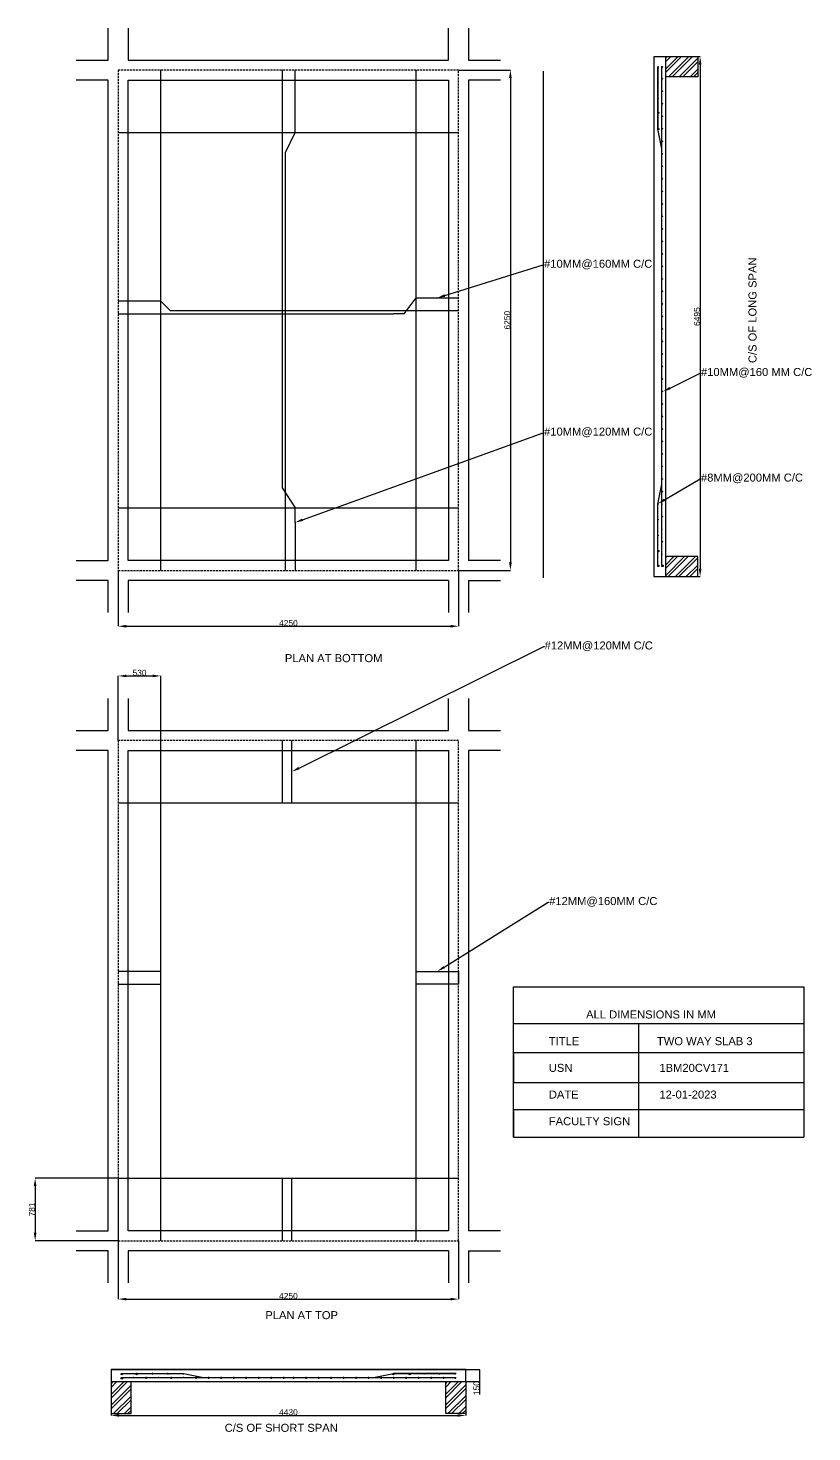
# Model space of a CAD drawing. Header units: inches. Extents: x 448145 to 618619, y -64863 to 148507.
# Drawn here: x 453236 to 463028, y 111981 to 129519 of the extents above; entities that cross this region are included whole.
import ezdxf
from ezdxf import colors
from ezdxf.entities.mleader import LeaderData, LeaderLine
from ezdxf.math import Vec2, Vec3

# ---------------------------------------------------------------- set-up
doc = ezdxf.new("R2010")
doc.units = ezdxf.units.IN
doc.header["$MEASUREMENT"] = 0
doc.linetypes.add('DASHEDX2', pattern=[38.1, 25.4, -12.7])
doc.styles.get("Standard").update_dxf_attribs({"font": 'Arial.ttf', "height": 75})
doc.dimstyles.new('ISO-25', dxfattribs={"dimtxt": 2.5, "dimasz": 2.5, "dimexe": 1.25, "dimexo": 0.625, "dimtad": 1, "dimtxsty": 'Standard', "dimcen": 2.5, "dimadec": 0, "dimazin": 0, "dimtfac": 1, "dimtmove": 0, "dimatfit": 3, "dimfxl": 0, "dimarcsym": 0})
pattern_1 = [(45, (451863.91, 122701.06), (-67.3519, 67.3519), []), (45, (451908.81, 122701.06), (-67.3519, 67.3519), [])]

# ---------------------------------------------------------------- blocks, each defined once
blk = doc.blocks.new('*D322')
at = {"color": 0, "lineweight": -2}
for p, q in [((454363, 114369), (454363, 113638)), ((458613, 114369), (458613, 113638)), ((454463, 113640), (458513, 113640))]:
    blk.add_line(p, q, dxfattribs=at)
at = {"color": 0}
for points in [[(454463, 113656), (454463, 113623), (454363, 113640)], [(458513, 113656), (458513, 113623), (458613, 113640)]]:
    blk.add_solid(points, dxfattribs=at)
at = {"layer": 'Defpoints', "color": 0}
for p in [(454363, 114370), (458613, 114370), (458613, 113640)]:
    blk.add_point(p, dxfattribs=at)
at = {"color": 0, "insert": (456488, 113679), "char_height": 75, "attachment_point": 5}
blk.add_mtext('4250', dxfattribs=at)
blk = doc.blocks.new('*D323')
at = {"color": 0, "lineweight": -2}
for p, q in [((461602, 129162), (461633, 129162)), ((461631, 129062), (461631, 122767)), ((461602, 122667), (461633, 122667))]:
    blk.add_line(p, q, dxfattribs=at)
at = {"color": 0}
for points in [[(461615, 129062), (461648, 129062), (461631, 129162)], [(461615, 122767), (461648, 122767), (461631, 122667)]]:
    blk.add_solid(points, dxfattribs=at)
at = {"layer": 'Defpoints', "color": 0}
for p in [(461601, 129162), (461601, 122667), (461631, 122667)]:
    blk.add_point(p, dxfattribs=at)
at = {"color": 0, "insert": (461592, 125914), "char_height": 75, "attachment_point": 5, "rotation": 90}
blk.add_mtext('6495', dxfattribs=at)
blk = doc.blocks.new('*D324')
at = {"color": 0, "lineweight": -2}
for p, q in [((454363, 122743), (454363, 122045)), ((458613, 122743), (458613, 122045)), ((454463, 122046), (458513, 122046))]:
    blk.add_line(p, q, dxfattribs=at)
at = {"color": 0}
for points in [[(454463, 122063), (454463, 122029), (454363, 122046)], [(458513, 122063), (458513, 122029), (458613, 122046)]]:
    blk.add_solid(points, dxfattribs=at)
at = {"layer": 'Defpoints', "color": 0}
for p in [(454363, 122744), (458613, 122744), (458613, 122046)]:
    blk.add_point(p, dxfattribs=at)
at = {"color": 0, "insert": (456488, 122085), "char_height": 75, "attachment_point": 5}
blk.add_mtext('4250', dxfattribs=at)
blk = doc.blocks.new('*D325')
at = {"color": 0, "lineweight": -2}
for p, q in [((458614, 128994), (459262, 128994)), ((459261, 128894), (459261, 122844)), ((458614, 122744), (459262, 122744))]:
    blk.add_line(p, q, dxfattribs=at)
at = {"color": 0}
for points in [[(459244, 128894), (459278, 128894), (459261, 128994)], [(459244, 122844), (459278, 122844), (459261, 122744)]]:
    blk.add_solid(points, dxfattribs=at)
at = {"layer": 'Defpoints', "color": 0}
for p in [(458613, 128994), (458613, 122744), (459261, 122744)]:
    blk.add_point(p, dxfattribs=at)
at = {"color": 0, "insert": (459222, 125869), "char_height": 75, "attachment_point": 5, "rotation": 90}
blk.add_mtext('6250', dxfattribs=at)
blk = doc.blocks.new('*D326')
at = {"color": 0, "lineweight": -2}
for p, q in [((458704, 112760), (458878, 112760)), ((458704, 112610), (458878, 112610)), ((458877, 112757), (458877, 112612)), ((458877, 112610), (458877, 112448))]:
    blk.add_line(p, q, dxfattribs=at)
at = {"color": 0}
for points in [[(458876, 112757), (458877, 112757), (458877, 112760)], [(458876, 112612), (458877, 112612), (458877, 112610)]]:
    blk.add_solid(points, dxfattribs=at)
at = {"layer": 'Defpoints', "color": 0}
for p in [(458703, 112760), (458703, 112610), (458877, 112610)]:
    blk.add_point(p, dxfattribs=at)
at = {"color": 0, "insert": (458838, 112528), "char_height": 75, "attachment_point": 5, "rotation": 90}
blk.add_mtext('150', dxfattribs=at)
blk = doc.blocks.new('*D327')
at = {"color": 0, "lineweight": -2}
for p, q in [((454362, 115151), (453323, 115151)), ((453324, 115051), (453324, 114470)), ((454362, 114370), (453323, 114370))]:
    blk.add_line(p, q, dxfattribs=at)
at = {"color": 0}
for points in [[(453307, 115051), (453341, 115051), (453324, 115151)], [(453307, 114470), (453341, 114470), (453324, 114370)]]:
    blk.add_solid(points, dxfattribs=at)
at = {"layer": 'Defpoints', "color": 0}
for p in [(454363, 115151), (453324, 114370), (454363, 114370)]:
    blk.add_point(p, dxfattribs=at)
at = {"color": 0, "insert": (453285, 114760), "char_height": 75, "attachment_point": 5, "rotation": 90}
blk.add_mtext('781', dxfattribs=at)
blk = doc.blocks.new('*D328')
at = {"color": 0, "lineweight": -2}
for p, q in [((454363, 120620), (454363, 121427)), ((454463, 121425), (454793, 121425)), ((454893, 120620), (454893, 121427))]:
    blk.add_line(p, q, dxfattribs=at)
at = {"color": 0}
for points in [[(454463, 121442), (454463, 121409), (454363, 121425)], [(454793, 121442), (454793, 121409), (454893, 121425)]]:
    blk.add_solid(points, dxfattribs=at)
at = {"layer": 'Defpoints', "color": 0}
for p in [(454893, 121425), (454363, 120620), (454893, 120620)]:
    blk.add_point(p, dxfattribs=at)
at = {"color": 0, "insert": (454628, 121464), "char_height": 75, "attachment_point": 5}
blk.add_mtext('530', dxfattribs=at)
blk = doc.blocks.new('*D329')
at = {"color": 0, "lineweight": -2}
for p, q in [((454273, 112209), (454273, 112185)), ((454373, 112187), (458603, 112187)), ((458703, 112209), (458703, 112185))]:
    blk.add_line(p, q, dxfattribs=at)
at = {"color": 0}
for points in [[(454373, 112203), (454373, 112170), (454273, 112187)], [(458603, 112203), (458603, 112170), (458703, 112187)]]:
    blk.add_solid(points, dxfattribs=at)
at = {"layer": 'Defpoints', "color": 0}
for p in [(454273, 112210), (458703, 112210), (458703, 112187)]:
    blk.add_point(p, dxfattribs=at)
at = {"color": 0, "insert": (456488, 112226), "char_height": 75, "attachment_point": 5}
blk.add_mtext('4430', dxfattribs=at)

msp = doc.modelspace()

# ---------------------------------------------------------------- hatches: boundary and pattern name
h = msp.add_hatch()
h.set_pattern_fill('ANSI32', color=256, scale=10)
h.set_pattern_definition([(45, (450495.52, 121538.68), (-67.3519, 67.3519), []), (45, (450540.42, 121538.68), (-67.3519, 67.3519), [])])
h.paths.add_polyline_path([(461201.005, 122916.666), (461201.005, 122666.666), (461601.005, 122666.666), (461601.005, 122916.666)])
h.paths.add_polyline_path([(461601.005, 128911.011), (461601.005, 129161.011), (461201.005, 129161.011), (461201.005, 128911.011)])
h = msp.add_hatch(color=256)
h.dxf.hatch_style = 1
h.paths.add_polyline_path([(461117.005, 129030.542, 0.92118331), (461101.113, 129031.848), (461101.113, 129029.236, 0.92118331)])
h = msp.add_hatch(color=256)
h.dxf.hatch_style = 1
h.paths.add_polyline_path([(461151.005, 129030.893, 1), (461171.005, 129030.893, 1)])
h = msp.add_hatch(color=256)
h.dxf.hatch_style = 1
h.paths.add_polyline_path([(461117.005, 128835.292, 0.92118331), (461101.113, 128836.598), (461101.113, 128833.986, 0.92118331)])
h = msp.add_hatch(color=256)
h.dxf.hatch_style = 1
h.paths.add_polyline_path([(461151.005, 128885.416, 1), (461171.005, 128885.416, 1)])
h = msp.add_hatch(color=256)
h.dxf.hatch_style = 1
h.paths.add_polyline_path([(461151.005, 128729.166, 1), (461171.005, 128729.166, 1)])
h = msp.add_hatch(color=256)
h.dxf.hatch_style = 1
h.paths.add_polyline_path([(461117.005, 128640.042, 0.92118331), (461101.113, 128641.348), (461101.113, 128638.736, 0.92118331)])
h = msp.add_hatch(color=256)
h.dxf.hatch_style = 1
h.paths.add_polyline_path([(461151.005, 128572.916, 1), (461171.005, 128572.916, 1)])
h = msp.add_hatch(color=256)
h.dxf.hatch_style = 1
h.paths.add_polyline_path([(461101.005, 128461.348), (461101.005, 128458.761, 0.921923971), (461116.9, 128460.055, 0.921923971)])
h.paths.add_polyline_path([(461101.005, 122986.916), (461101.005, 122984.329, 0.921923971), (461116.9, 122985.622, 0.921923971)])
h = msp.add_hatch(color=256)
h.dxf.hatch_style = 1
h.paths.add_polyline_path([(461151.005, 128416.666, 1), (461171.005, 128416.666, 1)])
h = msp.add_hatch(color=256)
h.dxf.hatch_style = 1
h.paths.add_polyline_path([(461102.619, 128252.599, 0.711407974), (461116.898, 128257.556, 0.871842958), (461101.195, 128259.716)])
h = msp.add_hatch(color=256)
h.dxf.hatch_style = 1
h.paths.add_polyline_path([(461151.005, 128260.416, 1), (461171.005, 128260.416, 1)])
h = msp.add_hatch(color=256)
h.dxf.hatch_style = 1
h.paths.add_polyline_path([(461151.005, 128104.166, 1), (461171.005, 128104.166, 1)])
h = msp.add_hatch(color=256)
h.dxf.hatch_style = 1
h.paths.add_polyline_path([(461151.005, 127947.916, 1), (461171.005, 127947.916, 1)])
h = msp.add_hatch(color=256)
h.dxf.hatch_style = 1
h.paths.add_polyline_path([(461151.005, 127791.666, 1), (461171.005, 127791.666, 1)])
h = msp.add_hatch(color=256)
h.dxf.hatch_style = 1
h.paths.add_polyline_path([(461151.005, 127635.416, 1), (461171.005, 127635.416, 1)])
h = msp.add_hatch(color=256)
h.dxf.hatch_style = 1
h.paths.add_polyline_path([(461151.005, 127479.166, 1), (461171.005, 127479.166, 1)])
h = msp.add_hatch(color=256)
h.dxf.hatch_style = 1
h.paths.add_polyline_path([(461151.005, 127322.916, 1), (461171.005, 127322.916, 1)])
h = msp.add_hatch(color=256)
h.dxf.hatch_style = 1
h.paths.add_polyline_path([(461151.005, 127166.666, 1), (461171.005, 127166.666, 1)])
h = msp.add_hatch(color=256)
h.dxf.hatch_style = 1
h.paths.add_polyline_path([(461151.005, 127010.416, 1), (461171.005, 127010.416, 1)])
h = msp.add_hatch(color=256)
h.dxf.hatch_style = 1
h.paths.add_polyline_path([(461151.005, 126854.166, 1), (461171.005, 126854.166, 1)])
h = msp.add_hatch(color=256)
h.dxf.hatch_style = 1
h.paths.add_polyline_path([(461151.005, 126697.916, 1), (461171.005, 126697.916, 1)])
h = msp.add_hatch(color=256)
h.dxf.hatch_style = 1
h.paths.add_polyline_path([(461151.005, 126541.666, 1), (461171.005, 126541.666, 1)])
h = msp.add_hatch(color=256)
h.dxf.hatch_style = 1
h.paths.add_polyline_path([(461151.005, 126385.416, 1), (461171.005, 126385.416, 1)])
h = msp.add_hatch(color=256)
h.dxf.hatch_style = 1
h.paths.add_polyline_path([(461151.005, 126229.166, 1), (461171.005, 126229.166, 1)])
h = msp.add_hatch(color=256)
h.dxf.hatch_style = 1
h.paths.add_polyline_path([(461151.005, 126072.916, 1), (461171.005, 126072.916, 1)])
h = msp.add_hatch(color=256)
h.dxf.hatch_style = 1
h.paths.add_polyline_path([(461151.005, 125916.666, 1), (461171.005, 125916.666, 1)])
h = msp.add_hatch(color=256)
h.dxf.hatch_style = 1
h.paths.add_polyline_path([(461151.005, 125760.416, 1), (461171.005, 125760.416, 1)])
h = msp.add_hatch(color=256)
h.dxf.hatch_style = 1
h.paths.add_polyline_path([(461151.005, 125604.166, 1), (461171.005, 125604.166, 1)])
h = msp.add_hatch(color=256)
h.dxf.hatch_style = 1
h.paths.add_polyline_path([(461151.005, 125447.916, 1), (461171.005, 125447.916, 1)])
h = msp.add_hatch(color=256)
h.dxf.hatch_style = 1
h.paths.add_polyline_path([(461151.005, 125291.666, 1), (461171.005, 125291.666, 1)])
h = msp.add_hatch(color=256)
h.dxf.hatch_style = 1
h.paths.add_polyline_path([(461151.005, 125135.416, 1), (461171.005, 125135.416, 1)])
h = msp.add_hatch(color=256)
h.dxf.hatch_style = 1
h.paths.add_polyline_path([(461151.005, 124979.166, 1), (461171.005, 124979.166, 1)])
h = msp.add_hatch(color=256)
h.dxf.hatch_style = 1
h.paths.add_polyline_path([(461151.005, 124822.916, 1), (461171.005, 124822.916, 1)])
h = msp.add_hatch(color=256)
h.dxf.hatch_style = 1
h.paths.add_polyline_path([(461151.005, 124666.666, 1), (461171.005, 124666.666, 1)])
h = msp.add_hatch(color=256)
h.dxf.hatch_style = 1
h.paths.add_polyline_path([(461151.005, 124510.416, 1), (461171.005, 124510.416, 1)])
h = msp.add_hatch(color=256)
h.dxf.hatch_style = 1
h.paths.add_polyline_path([(461151.005, 124354.166, 1), (461171.005, 124354.166, 1)])
h = msp.add_hatch(color=256)
h.dxf.hatch_style = 1
h.paths.add_polyline_path([(461151.005, 124197.916, 1), (461171.005, 124197.916, 1)])
h = msp.add_hatch(color=256)
h.dxf.hatch_style = 1
h.paths.add_polyline_path([(461151.005, 124041.666, 1), (461171.005, 124041.666, 1)])
h = msp.add_hatch(color=256)
h.dxf.hatch_style = 1
h.paths.add_polyline_path([(461151.005, 123885.416, 1), (461171.005, 123885.416, 1)])
h = msp.add_hatch(color=256)
h.dxf.hatch_style = 1
h.paths.add_polyline_path([(461151.005, 123729.166, 1), (461171.005, 123729.166, 1)])
h = msp.add_hatch(color=256)
h.dxf.hatch_style = 1
h.paths.add_polyline_path([(461117.005, 123572.666, 0.92118331), (461101.113, 123573.972), (461101.113, 123571.36, 0.92118331)])
h = msp.add_hatch(color=256)
h.dxf.hatch_style = 1
h.paths.add_polyline_path([(461117.005, 123377.416, 0.92118331), (461101.113, 123378.722), (461101.113, 123376.11, 0.92118331)])
h = msp.add_hatch(color=256)
h.dxf.hatch_style = 1
h.paths.add_polyline_path([(461151.005, 123416.666, 1), (461171.005, 123416.666, 1)])
h = msp.add_hatch(color=256)
h.dxf.hatch_style = 1
h.paths.add_polyline_path([(461117.005, 123182.166, 0.92118331), (461101.113, 123183.472), (461101.113, 123180.86, 0.92118331)])
h = msp.add_hatch(color=256)
h.dxf.hatch_style = 1
h.paths.add_polyline_path([(461151.005, 123104.166, 1), (461171.005, 123104.166, 1)])
h = msp.add_hatch(color=256)
h.dxf.hatch_style = 1
h.paths.add_polyline_path([(461116.898, 122799.68, 0.92118331), (461101.005, 122800.986), (461101.005, 122798.374, 0.92118331)])
h = msp.add_hatch(color=256)
h.dxf.hatch_style = 1
h.paths.add_polyline_path([(461171.013, 122801.069, 1), (461151.013, 122801.069, 1)])
h = msp.add_hatch()
h.set_pattern_fill('ANSI32', color=256, scale=10)
h.set_pattern_definition(pattern_1)
h.paths.add_polyline_path([(454272.93, 112209.923), (454522.93, 112209.923), (454522.93, 112609.923), (454272.93, 112609.923)])
h = msp.add_hatch(color=256)
h.dxf.hatch_style = 1
h.paths.add_polyline_path([(454417.333, 112649.916, 1), (454397.333, 112649.916, 1)])
h = msp.add_hatch(color=256)
h.dxf.hatch_style = 1
h.paths.add_polyline_path([(454405.944, 112694.031, 0.92118331), (454407.251, 112709.923), (454404.638, 112709.923, 0.92118331)])
h = msp.add_hatch(color=256)
h.dxf.hatch_style = 1
h.paths.add_polyline_path([(454593.18, 112709.923), (454590.593, 112709.923, 0.921923971), (454591.887, 112694.029, 0.921923971)])
h = msp.add_hatch(color=256)
h.dxf.hatch_style = 1
h.paths.add_polyline_path([(454710.43, 112659.923, 1), (454710.43, 112639.923, 1)])
h = msp.add_hatch(color=256)
h.dxf.hatch_style = 1
h.paths.add_polyline_path([(454788.43, 112693.923, 0.92118331), (454789.737, 112709.816), (454787.124, 112709.816, 0.92118331)])
h = msp.add_hatch(color=256)
h.dxf.hatch_style = 1
h.paths.add_polyline_path([(454983.68, 112693.923, 0.92118331), (454984.987, 112709.816), (454982.374, 112709.816, 0.92118331)])
h = msp.add_hatch(color=256)
h.dxf.hatch_style = 1
h.paths.add_polyline_path([(455022.93, 112659.923, 1), (455022.93, 112639.923, 1)])
h = msp.add_hatch(color=256)
h.dxf.hatch_style = 1
h.paths.add_polyline_path([(455178.93, 112693.923, 0.92118331), (455180.237, 112709.816), (455177.624, 112709.816, 0.92118331)])
h = msp.add_hatch(color=256)
h.dxf.hatch_style = 1
h.paths.add_polyline_path([(455335.43, 112659.923, 1), (455335.43, 112639.923, 1)])
h = msp.add_hatch(color=256)
h.dxf.hatch_style = 1
h.paths.add_polyline_path([(455491.68, 112659.923, 1), (455491.68, 112639.923, 1)])
h = msp.add_hatch(color=256)
h.dxf.hatch_style = 1
h.paths.add_polyline_path([(455647.93, 112659.923, 1), (455647.93, 112639.923, 1)])
h = msp.add_hatch(color=256)
h.dxf.hatch_style = 1
h.paths.add_polyline_path([(455804.18, 112659.923, 1), (455804.18, 112639.923, 1)])
h = msp.add_hatch(color=256)
h.dxf.hatch_style = 1
h.paths.add_polyline_path([(455960.43, 112659.923, 1), (455960.43, 112639.923, 1)])
h = msp.add_hatch(color=256)
h.dxf.hatch_style = 1
h.paths.add_polyline_path([(456116.68, 112659.923, 1), (456116.68, 112639.923, 1)])
h = msp.add_hatch(color=256)
h.dxf.hatch_style = 1
h.paths.add_polyline_path([(456272.93, 112659.923, 1), (456272.93, 112639.923, 1)])
h = msp.add_hatch(color=256)
h.dxf.hatch_style = 1
h.paths.add_polyline_path([(456429.18, 112659.923, 1), (456429.18, 112639.923, 1)])
h = msp.add_hatch(color=256)
h.dxf.hatch_style = 1
h.paths.add_polyline_path([(456552.336, 112659.923, 1), (456552.336, 112639.923, 1)])
h = msp.add_hatch(color=256)
h.dxf.hatch_style = 1
h.paths.add_polyline_path([(456708.586, 112659.923, 1), (456708.586, 112639.923, 1)])
h = msp.add_hatch(color=256)
h.dxf.hatch_style = 1
h.paths.add_polyline_path([(456864.836, 112659.923, 1), (456864.836, 112639.923, 1)])
h = msp.add_hatch(color=256)
h.dxf.hatch_style = 1
h.paths.add_polyline_path([(457021.086, 112659.923, 1), (457021.086, 112639.923, 1)])
h = msp.add_hatch(color=256)
h.dxf.hatch_style = 1
h.paths.add_polyline_path([(457177.336, 112659.923, 1), (457177.336, 112639.923, 1)])
h = msp.add_hatch(color=256)
h.dxf.hatch_style = 1
h.paths.add_polyline_path([(457333.586, 112659.923, 1), (457333.586, 112639.923, 1)])
h = msp.add_hatch(color=256)
h.dxf.hatch_style = 1
h.paths.add_polyline_path([(457489.836, 112659.923, 1), (457489.836, 112639.923, 1)])
h = msp.add_hatch(color=256)
h.dxf.hatch_style = 1
h.paths.add_polyline_path([(457646.086, 112659.923, 1), (457646.086, 112639.923, 1)])
h = msp.add_hatch(color=256)
h.dxf.hatch_style = 1
h.paths.add_polyline_path([(457801.636, 112709.734), (457794.519, 112708.31, 0.711407974), (457799.476, 112694.031, 0.871842958)])
h = msp.add_hatch(color=256)
h.dxf.hatch_style = 1
h.paths.add_polyline_path([(457802.336, 112659.923, 1), (457802.336, 112639.923, 1)])
h = msp.add_hatch(color=256)
h.dxf.hatch_style = 1
h.paths.add_polyline_path([(457958.586, 112659.923, 1), (457958.586, 112639.923, 1)])
h = msp.add_hatch()
h.set_pattern_fill('ANSI32', color=256, scale=10)
h.set_pattern_definition([(45, (438888.57, 105089.79), (-67.3519, 67.3519), []), (45, (438933.47, 105089.79), (-67.3519, 67.3519), [])])
h.paths.add_polyline_path([(458001.974, 112694.029, 0.921923971), (458003.268, 112709.923), (458000.681, 112709.923, 0.921923971)])
h = msp.add_hatch(color=256)
h.dxf.hatch_style = 1
h.paths.add_polyline_path([(458009.974, 112702.029, 0.367407321), (458003.268, 112709.923), (458000.681, 112709.923, 0.367407321), (457993.974, 112702.029, 1)])
h = msp.add_hatch(color=256)
h.dxf.hatch_style = 1
h.paths.add_polyline_path([(458114.836, 112659.923, 1), (458114.836, 112639.923, 1)])
h = msp.add_hatch(color=256)
h.dxf.hatch_style = 1
h.paths.add_polyline_path([(458181.962, 112693.923, 0.92118331), (458183.268, 112709.816), (458180.656, 112709.816, 0.92118331)])
h = msp.add_hatch(color=256)
h.dxf.hatch_style = 1
h.paths.add_polyline_path([(458271.086, 112659.923, 1), (458271.086, 112639.923, 1)])
h = msp.add_hatch(color=256)
h.dxf.hatch_style = 1
h.paths.add_polyline_path([(458377.212, 112693.923, 0.92118331), (458378.518, 112709.816), (458375.906, 112709.816, 0.92118331)])
h = msp.add_hatch(color=256)
h.dxf.hatch_style = 1
h.paths.add_polyline_path([(458427.336, 112659.923, 1), (458427.336, 112639.923, 1)])
h = msp.add_hatch()
h.set_pattern_fill('ANSI32', color=256, scale=10)
h.set_pattern_definition(pattern_1)
h.paths.add_polyline_path([(458702.93, 112609.923), (458452.93, 112609.923), (458452.93, 112209.923), (458702.93, 112209.923)])
h = msp.add_hatch(color=256)
h.dxf.hatch_style = 1
h.paths.add_polyline_path([(458572.813, 112659.923, 1), (458572.813, 112639.923, 1)])
h = msp.add_hatch(color=256)
h.dxf.hatch_style = 1
h.paths.add_polyline_path([(458572.462, 112693.923, 0.92118331), (458573.768, 112709.816), (458571.156, 112709.816, 0.92118331)])

# ---------------------------------------------------------------- linework, layer by layer
for p, q in [((454237.93, 129118.864), (454237.93, 129518.864)), ((454487.93, 129518.864), (454487.93, 129118.864)), ((458487.93, 129118.864), (458487.93, 129518.864)), ((458737.93, 129518.864), (458737.93, 129118.864)), ((453837.93, 129118.864), (454237.93, 129118.864)), ((454487.93, 129118.864), (458487.93, 129118.864)), ((458737.93, 129118.864), (459137.93, 129118.864)), ((461601.005, 129161.671), (461051.005, 129161.671)), ((461051.005, 129161.671), (461051.005, 129161.011)), ((461051.005, 129161.011), (461051.005, 122666.666)), ((461201.005, 129161.011), (461201.005, 129161.671)), ((461201.005, 122666.666), (461201.005, 129161.011)), ((461601.005, 129161.011), (461601.005, 129161.671)), ((461601.005, 129161.011), (461601.005, 128911.011)), ((454892.93, 122743.864), (454892.93, 128993.864)), ((456410.688, 128993.864), (456410.688, 123774.864)), ((456571.28, 128212.864), (456571.28, 128993.864)), ((458082.93, 122743.864), (458082.93, 128993.864)), ((459671.405, 128979.479), (459671.405, 122650.589)), ((461101.005, 129041.666), (461101.005, 128260.666)), ((461101.005, 128249.542), (461101.005, 129030.542)), ((461151.005, 122791.666), (461151.005, 129041.666)), ((461601.005, 128911.011), (461201.005, 128911.011)), ((454237.93, 128868.864), (453837.93, 128868.864)), ((454237.93, 122868.864), (454237.93, 128868.864)), ((454487.93, 122868.864), (454487.93, 128868.864)), ((454487.93, 128868.864), (458487.93, 128868.864)), ((458487.93, 128868.864), (458487.93, 122868.864)), ((458737.93, 128868.864), (458737.93, 122868.864)), ((459137.93, 128868.864), (458737.93, 128868.864)), ((454362.93, 128212.864), (458612.93, 128212.864)), ((456451.28, 128212.864), (456571.28, 128212.864)), ((456451.28, 127962.864), (456571.28, 128212.864)), ((461151.005, 128010.666), (461101.005, 128260.666)), ((456451.28, 122743.864), (456451.28, 127962.864)), ((454892.93, 126108.176), (454362.93, 126108.176)), ((454487.93, 125947.584), (454487.93, 126107.584)), ((454892.93, 125988.176), (454892.93, 126108.176)), ((455012.93, 125988.176), (454892.93, 126108.176)), ((457932.93, 125947.584), (458082.93, 126148.176)), ((458082.93, 125988.176), (458082.93, 126148.176)), ((458082.93, 126148.176), (458612.93, 126148.176)), ((454362.93, 125947.584), (457801.871, 125947.584)), ((458612.93, 125988.176), (455012.93, 125988.176)), ((457932.93, 125947.584), (457801.871, 125947.584)), ((461101.005, 123572.666), (461151.005, 123822.666)), ((456410.688, 123774.864), (456571.28, 123524.864)), ((454362.93, 123524.864), (458612.93, 123524.864)), ((456410.688, 123524.864), (456530.688, 123524.864)), ((456571.28, 123342.33), (456571.28, 123524.864)), ((461101.005, 122791.666), (461101.005, 123572.666)), ((456571.28, 123342.33), (456571.28, 122743.864)), ((453837.93, 122868.864), (454237.93, 122868.864)), ((458487.93, 122868.864), (454487.93, 122868.864)), ((459137.93, 122868.864), (458737.93, 122868.864)), ((461601.005, 122916.666), (461201.005, 122916.666)), ((461601.005, 122666.666), (461601.005, 122916.666)), ((454237.93, 122618.864), (453837.93, 122618.864)), ((454237.93, 122218.864), (454237.93, 122618.864)), ((458487.93, 122618.864), (454487.93, 122618.864)), ((454487.93, 122618.864), (454487.93, 122218.864)), ((458487.93, 122618.864), (458487.93, 122618.864)), ((458487.93, 122618.864), (458487.93, 122418.864)), ((458737.93, 122618.864), (458737.93, 122218.864)), ((458737.93, 122618.864), (459137.93, 122618.864)), ((461051.005, 122666.666), (461201.005, 122666.666)), ((461201.005, 122666.666), (461601.005, 122666.666)), ((458487.93, 122418.864), (458487.93, 122218.864)), ((454237.93, 120744.811), (454237.93, 121144.811)), ((454487.93, 121144.811), (454487.93, 120744.811)), ((458487.93, 120744.811), (458487.93, 121144.811)), ((458737.93, 121144.811), (458737.93, 120744.811)), ((453837.93, 120744.811), (454237.93, 120744.811)), ((454487.93, 120744.811), (458487.93, 120744.811)), ((458737.93, 120744.811), (459137.93, 120744.811)), ((454237.93, 120494.811), (453837.93, 120494.811)), ((454237.93, 114494.811), (454237.93, 120494.811)), ((454487.93, 114494.811), (454487.93, 120494.811)), ((454487.93, 120494.811), (458487.93, 120494.811)), ((454892.93, 114369.811), (454892.93, 120619.811)), ((456410.688, 120619.811), (456410.688, 119838.811)), ((456530.688, 119838.811), (456530.688, 120619.811)), ((458082.93, 114369.811), (458082.93, 120619.811)), ((458487.93, 120494.811), (458487.93, 114494.811)), ((458737.93, 120494.811), (458737.93, 114494.811)), ((459137.93, 120494.811), (458737.93, 120494.811)), ((454362.93, 119838.811), (458612.93, 119838.811)), ((456410.688, 119838.811), (456530.688, 119838.811)), ((456451.28, 119838.811), (456571.28, 119838.811)), ((454892.93, 117734.124), (454362.93, 117734.124)), ((454892.93, 117614.124), (454892.93, 117734.124)), ((458082.93, 117734.124), (458612.93, 117734.124)), ((458612.93, 117734.124), (458612.93, 117574.124)), ((454362.93, 117573.532), (454892.93, 117573.532)), ((458612.93, 117574.124), (458082.93, 117574.04)), ((459301.043, 117084.424), (462927.787, 117084.424)), ((460866.532, 115662.223), (460866.532, 117084.424)), ((462927.787, 117084.424), (462927.787, 116716.514)), ((462927.787, 116716.514), (459301.043, 116716.514)), ((459301.043, 116716.514), (459301.043, 116344.771)), ((459301.043, 116344.771), (462927.787, 116344.771)), ((462927.787, 116344.771), (462927.787, 116003.688)), ((462927.787, 116003.688), (459301.043, 116003.688)), ((459301.043, 116003.688), (459301.043, 115662.223)), ((459301.043, 115662.223), (462927.787, 115662.223)), ((454362.93, 115150.811), (458612.93, 115150.811)), ((454362.93, 115150.811), (454362.93, 114369.811)), ((456410.688, 115150.811), (456530.688, 115150.811)), ((456410.688, 115150.811), (456410.688, 114369.811)), ((456530.688, 114369.811), (456530.688, 115150.811)), ((453837.93, 114494.811), (454237.93, 114494.811)), ((458487.93, 114494.811), (454487.93, 114494.811)), ((459137.93, 114494.811), (458737.93, 114494.811)), ((454237.93, 114244.811), (453837.93, 114244.811)), ((454237.93, 113844.811), (454237.93, 114244.811)), ((458487.93, 114244.811), (454487.93, 114244.811)), ((454487.93, 114244.811), (454487.93, 113844.811)), ((458487.93, 114244.811), (458487.93, 114244.811)), ((458487.93, 114244.811), (458487.93, 114044.811)), ((458737.93, 114244.811), (458737.93, 113844.811)), ((458737.93, 114244.811), (459137.93, 114244.811)), ((458487.93, 114044.811), (458487.93, 113844.811)), ((456487.93, 112759.923), (454272.93, 112759.923)), ((454272.93, 112759.923), (454272.93, 112609.923)), ((454272.93, 112759.923), (458702.93, 112759.923)), ((454272.93, 112609.923), (456487.93, 112609.923)), ((454272.93, 112609.923), (454272.93, 112209.923)), ((454397.93, 112709.923), (455178.93, 112709.923)), ((454397.93, 112659.923), (456487.93, 112659.923)), ((454522.93, 112209.923), (454522.93, 112609.923)), ((455178.93, 112709.923), (455428.93, 112659.923)), ((458702.93, 112759.923), (456487.93, 112759.923)), ((456487.93, 112659.923), (458583.586, 112659.923)), ((456487.93, 112609.923), (458702.93, 112609.923)), ((457552.586, 112659.923), (457802.586, 112709.923)), ((457791.462, 112709.923), (458572.462, 112709.923)), ((458583.586, 112709.923), (457802.586, 112709.923)), ((458452.93, 112209.923), (458452.93, 112609.923)), ((458702.93, 112609.923), (458702.93, 112759.923)), ((458702.93, 112609.923), (458702.93, 112209.923)), ((454272.93, 112209.923), (454522.93, 112209.923)), ((458702.93, 112209.923), (458452.93, 112209.923))]:
    msp.add_line(p, q)
at = {"linetype": 'DASHEDX2'}
for p, q in [((458612.93, 128993.864), (454362.93, 128993.864)), ((454362.93, 128993.864), (454362.93, 122743.864)), ((458612.93, 122743.864), (458612.93, 128993.864)), ((454362.93, 122743.864), (458612.93, 122743.864)), ((458612.93, 120619.811), (454362.93, 120619.811)), ((454362.93, 120619.811), (454362.93, 114369.811)), ((458612.93, 114369.811), (458612.93, 120619.811)), ((454362.93, 114369.811), (458612.93, 114369.811))]:
    msp.add_line(p, q, dxfattribs=at)
msp.add_lwpolyline([(459301.043, 115662.223), (459301.043, 117542.258), (462927.787, 117542.258), (462927.787, 115662.223)])
for centre, radius in [((461108.9, 128460.055), 8), ((461108.898, 128257.556), 8), ((461108.9, 122985.622), 8), ((461108.898, 122799.68), 8), ((461161.013, 122801.069), 10), ((454407.333, 112649.916), 10), ((454405.944, 112702.031), 8), ((454591.887, 112702.029), 8), ((457799.476, 112702.031), 8), ((458001.974, 112702.029), 8)]:
    msp.add_circle(centre, radius)
for p in [(461151.005, 128885.416), (461151.005, 128729.166), (461151.005, 128572.916), (461151.005, 128416.666), (461151.005, 128260.416), (461151.005, 128104.166), (461151.005, 127947.916), (461151.005, 127791.666), (461151.005, 127635.416), (461151.005, 127479.166), (461151.005, 127322.916), (461151.005, 127166.666), (461151.005, 127010.416), (461151.005, 126854.166), (461151.005, 126697.916), (461151.005, 126541.666), (461151.005, 126385.416), (461151.005, 126229.166), (461151.005, 126072.916), (461151.005, 125916.666), (461151.005, 125760.416), (461151.005, 125604.166), (461151.005, 125447.916), (461151.005, 125291.666), (461151.005, 125135.416), (461151.005, 124979.166), (461151.005, 124822.916), (461151.005, 124666.666), (461151.005, 124510.416), (461151.005, 124354.166), (461151.005, 124197.916), (461151.005, 124041.666), (461151.005, 123885.416), (461151.005, 123729.166), (461151.005, 123572.916), (461101.005, 123377.416), (461151.005, 123416.666), (461101.005, 123182.166), (461151.005, 123260.416), (461101.005, 122986.916), (461151.005, 123104.166), (461151.005, 122947.916), (454554.18, 112659.923), (454593.18, 112709.923), (454710.43, 112659.923), (454788.43, 112709.923), (454866.68, 112659.923), (454983.68, 112709.923), (455022.93, 112659.923), (455179.18, 112659.923), (455335.43, 112659.923), (455491.68, 112659.923), (455647.93, 112659.923), (455804.18, 112659.923), (455960.43, 112659.923), (456116.68, 112659.923), (456272.93, 112659.923), (456429.18, 112659.923), (456552.336, 112659.923), (456708.586, 112659.923), (456864.836, 112659.923), (457021.086, 112659.923), (457177.336, 112659.923), (457333.586, 112659.923), (457489.836, 112659.923), (457646.086, 112659.923), (457802.336, 112659.923), (457958.586, 112659.923), (458114.836, 112659.923), (458271.086, 112659.923), (458427.336, 112659.923)]:
    msp.add_point(p)

# ---------------------------------------------------------------- texts
at = {"insert": (462235.255, 125333.492), "char_height": 100, "attachment_point": 1, "rotation": 90}
msp.add_mtext_dynamic_manual_height_columns('C/S OF LONG SPAN', width=2683.8283, gutter_width=12.5, heights=[0], dxfattribs=at)
at = {"char_height": 100, "attachment_point": 1}
for s, width, insert in [('PLAN AT BOTTOM', 3233.06691, (456443.833, 121697.383)), ('            ALL DIMENSIONS IN MM\\P\\PTITLE                         TWO WAY SLAB 3\\P\\PUSN                            1BM20CV171\\P\\PDATE                          12-01-2023\\P\\PFACULTY SIGN       ', 10712.76427, (459740.919, 117245.818)), ('PLAN AT TOP', 1989.15788, (456199.444, 113489.498)), ('C/S OF SHORT SPAN', 1756.9819, (455691.953, 112082.134))]:
    msp.add_mtext_dynamic_manual_height_columns(s, width=width, gutter_width=12.5, heights=[0], dxfattribs=dict(at, insert=insert))

# ---------------------------------------------------------------- dimensions: what is measured, and where the dimension line sits
for base, p1, p2, picture, middle in [((461631.3806, 122666.6657), (461601.0055, 129161.6705), (461601.0055, 122666.6657), '*D323', (461592.4626, 125914.1681)), ((459260.938, 122743.864), (458612.93, 128993.864), (458612.93, 122743.864), '*D325', (459222.02, 125868.864)), ((453324.037, 114369.811), (454362.93, 115150.811), (454362.93, 114369.811), '*D327', (453285.119, 114760.311))]:
    dim = msp.add_linear_dim(base=base, p1=p1, p2=p2, angle=90, dimstyle='ISO-25', override={"dimtxt": 100, "dimasz": 100})
    dim.commit()
    dim.dimension.update_dxf_attribs({"geometry": picture, "text_midpoint": middle})
for base, p1, p2, picture, middle in [((458612.93, 122046.054), (454362.93, 122743.864), (458612.93, 122743.864), '*D324', (456487.93, 122084.972)), ((454892.93, 121425.363), (454362.93, 120619.811), (454892.93, 120619.811), '*D328', (454627.93, 121464.307)), ((458612.93, 113639.596), (454362.93, 114369.811), (458612.93, 114369.811), '*D322', (456487.93, 113678.514)), ((458702.93, 112186.73), (454272.93, 112209.923), (458702.93, 112209.923), '*D329', (456487.93, 112225.674))]:
    dim = msp.add_linear_dim(base=base, p1=p1, p2=p2, dimstyle='ISO-25', override={"dimtxt": 100, "dimasz": 100})
    dim.commit()
    dim.dimension.update_dxf_attribs({"geometry": picture, "text_midpoint": middle})
dim = msp.add_linear_dim(base=(458876.764, 112609.923), p1=(458702.93, 112759.923), p2=(458702.93, 112609.923), angle=90, dimstyle='ISO-25')
dim.commit()
dim.dimension.update_dxf_attribs({"geometry": '*D326', "text_midpoint": (458837.846, 112527.603)})

# ---------------------------------------------------------------- leaders
ml = msp.add_multileader_mtext('Standard')
ml.set_content('#10MM@160MM C/C', color=256)
ml.set_leader_properties()
ml.build(insert=Vec2(0, 0))
ml.multileader.update_dxf_attribs({"arrow_head_size": 100})
ctx = ml.context
ctx.base_point, ctx.char_height, ctx.arrow_head_size, ctx.plane_origin = Vec3(459679.405, 126560.07), 100, 100, Vec3(458347.93, 126148.176)
notes = []
notes.append((ctx, [(0, (1, 1, 0), (459671.405, 126560.07), (1, 0), 8, [(0, [(458347.93, 126148.176)], 0, [])])]))
ctx.mtext.insert, ctx.mtext.flow_direction = Vec3(459681.405, 126624.77), 5
ml = msp.add_multileader_mtext('Standard')
ml.set_content('#10MM@160 MM C/C', color=256)
ml.set_leader_properties()
ml.build(insert=Vec2(0, 0))
ml.multileader.update_dxf_attribs({"arrow_head_size": 100})
ctx = ml.context
ctx.base_point, ctx.char_height, ctx.arrow_head_size, ctx.plane_origin = Vec3(461639.381, 125207.435), 100, 100, Vec3(461165.801, 124977.153)
notes.append((ctx, [(0, (1, 1, 0), (461631.381, 125207.435), (1, 0), 8, [(0, [(461165.801, 124977.153)], 0, [])])]))
ctx.mtext.insert, ctx.mtext.flow_direction = Vec3(461641.381, 125272.135), 5
ml = msp.add_multileader_mtext('Standard')
ml.set_content('#10MM@120MM C/C', color=256)
ml.set_leader_properties()
ml.build(insert=Vec2(0, 0))
ml.multileader.update_dxf_attribs({"arrow_head_size": 100})
ctx = ml.context
ctx.base_point, ctx.char_height, ctx.arrow_head_size, ctx.plane_origin = Vec3(459679.405, 124462.889), 100, 100, Vec3(456571.28, 123342.33)
notes.append((ctx, [(0, (1, 1, 0), (459671.405, 124462.889), (1, 0), 8, [(0, [(456571.28, 123342.33)], 0, [])])]))
ctx.mtext.insert, ctx.mtext.flow_direction = Vec3(459681.405, 124527.589), 5
ml = msp.add_multileader_mtext('Standard')
ml.set_content('#8MM@200MM C/C', color=256)
ml.set_leader_properties()
ml.build(insert=Vec2(0, 0))
ml.multileader.update_dxf_attribs({"arrow_head_size": 100})
ctx = ml.context
ctx.base_point, ctx.char_height, ctx.arrow_head_size, ctx.plane_origin = Vec3(461639.381, 123888.583), 100, 100, Vec3(461101.595, 123575.616)
notes.append((ctx, [(0, (1, 1, 0), (461631.381, 123888.583), (1, 0), 8, [(0, [(461101.595, 123575.616)], 0, [])])]))
ctx.mtext.insert, ctx.mtext.flow_direction = Vec3(461641.381, 123953.282), 5
ml = msp.add_multileader_mtext('Standard')
ml.set_content('#12MM@120MM C/C', color=256)
ml.set_leader_properties()
ml.build(insert=Vec2(0, 0))
ml.multileader.update_dxf_attribs({"arrow_head_size": 100})
ctx = ml.context
ctx.base_point, ctx.char_height, ctx.arrow_head_size, ctx.plane_origin = Vec3(459686.177, 121791.317), 100, 100, Vec3(456530.688, 120229.311)
notes.append((ctx, [(0, (1, 1, 0), (459678.177, 121791.317), (1, 0), 8, [(0, [(456530.688, 120229.311)], 0, [])])]))
ctx.mtext.insert, ctx.mtext.flow_direction = Vec3(459688.177, 121856.017), 5
ml = msp.add_multileader_mtext('Standard')
ml.set_content('#12MM@160MM C/C', color=256)
ml.set_leader_properties()
ml.build(insert=Vec2(0, 0))
ml.multileader.update_dxf_attribs({"arrow_head_size": 100})
ctx = ml.context
ctx.base_point, ctx.char_height, ctx.arrow_head_size, ctx.plane_origin = Vec3(459742.824, 118598.071), 100, 100, Vec3(458347.93, 117734.124)
notes.append((ctx, [(0, (1, 1, 0), (459734.824, 118598.071), (1, 0), 8, [(0, [(458347.93, 117734.124)], 0, [])])]))
ctx.mtext.insert, ctx.mtext.flow_direction = Vec3(459744.824, 118662.771), 5
for ctx, leaders in notes:
    for number, flags, end, landing, length, lines in leaders:
        leader = LeaderData()
        leader.index, (leader.has_last_leader_line, leader.has_dogleg_vector, leader.attachment_direction) = number, flags
        leader.last_leader_point, leader.dogleg_vector, leader.dogleg_length = Vec3(end), Vec3(landing), length
        for number, points, colour, breaks in lines:
            line = LeaderLine()
            line.index, line.vertices, line.color, line.breaks = number, Vec3.list(points), colors.encode_raw_color(colour), breaks
            leader.lines.append(line)
        ctx.leaders.append(leader)

doc.saveas('drawing.dxf')
